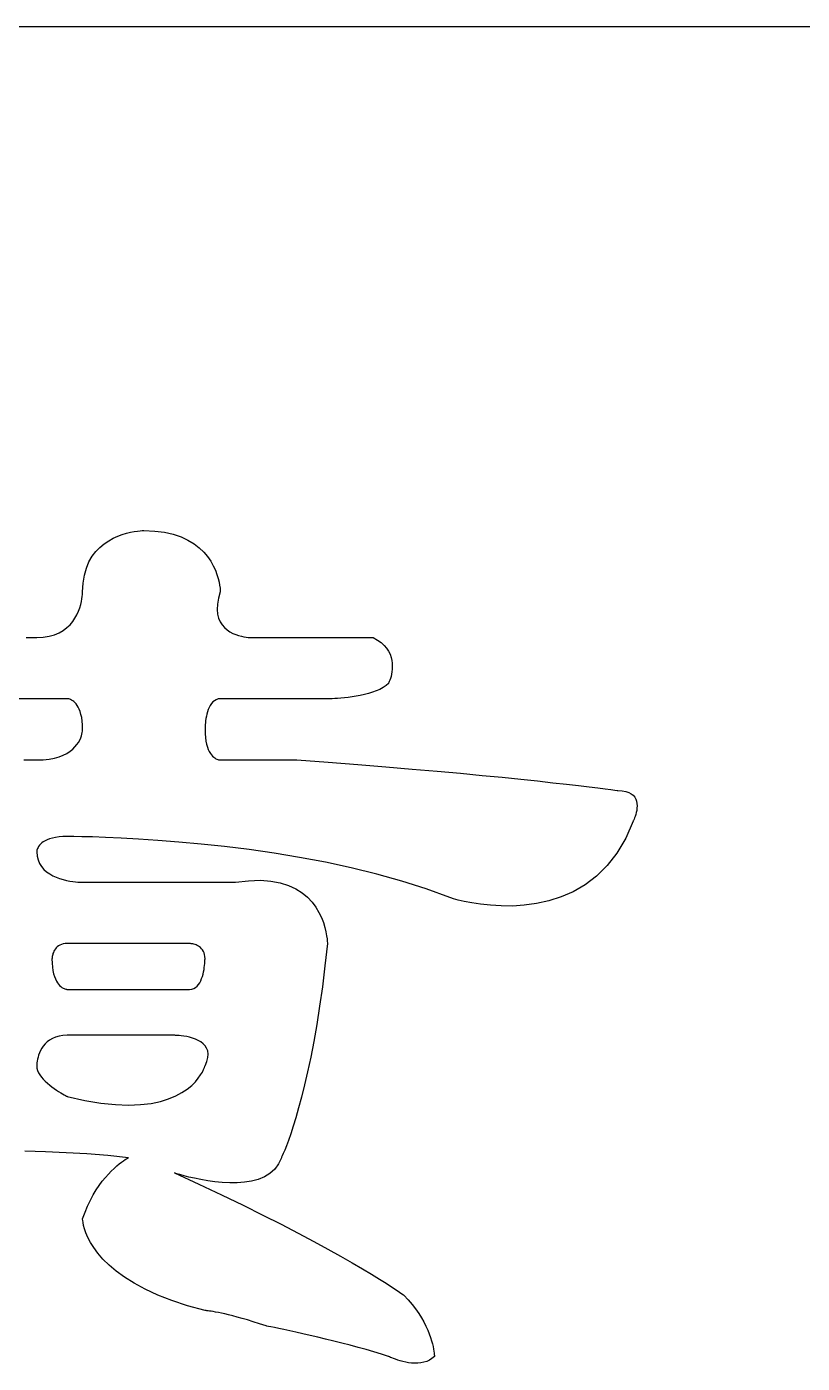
# Model space of a CAD drawing. Extents: x 8 to 213, y -217 to -66.
# Drawn here: x 34.38 to 42.17, y -79.54 to -66.13 of the extents above; entities that cross this region are included whole.
import ezdxf

# ---------------------------------------------------------------- set-up
doc = ezdxf.new("R2010")
doc.units = 0
doc.header["$MEASUREMENT"] = 0

msp = doc.modelspace()

# ---------------------------------------------------------------- linework, layer by layer
for p, q in [((35.295, -71.241, -80.276), (35.34, -71.224, -80.276)), ((35.34, -71.224, -80.276), (35.383, -71.211, -80.276)), ((35.383, -71.211, -80.276), (35.424, -71.202, -80.276)), ((35.424, -71.202, -80.276), (35.461, -71.195, -80.276)), ((35.461, -71.195, -80.276), (35.493, -71.19, -80.276)), ((35.493, -71.19, -80.276), (35.519, -71.187, -80.276)), ((35.519, -71.187, -80.276), (35.539, -71.186, -80.276)), ((35.539, -71.186, -80.276), (35.552, -71.185, -80.276)), ((35.552, -71.185, -80.276), (35.557, -71.185, -80.276)), ((35.557, -71.185, -80.276), (35.666, -71.19, -80.276)), ((35.666, -71.19, -80.276), (35.765, -71.202, -80.276)), ((35.765, -71.202, -80.276), (35.853, -71.222, -80.276)), ((35.853, -71.222, -80.276), (35.931, -71.249, -80.276)), ((35.075, -71.396, -80.276), (35.115, -71.354, -80.276)), ((35.115, -71.354, -80.276), (35.159, -71.318, -80.276)), ((35.159, -71.318, -80.276), (35.204, -71.287, -80.276)), ((35.204, -71.287, -80.276), (35.249, -71.262, -80.276)), ((35.249, -71.262, -80.276), (35.295, -71.241, -80.276)), ((35.931, -71.249, -80.276), (36, -71.281, -80.276)), ((36, -71.281, -80.276), (36.061, -71.318, -80.276)), ((36.061, -71.318, -80.276), (36.113, -71.358, -80.276)), ((36.113, -71.358, -80.276), (36.158, -71.401, -80.276)), ((34.98, -71.562, -80.276), (35.006, -71.5, -80.276)), ((35.006, -71.5, -80.276), (35.038, -71.444, -80.276)), ((35.038, -71.444, -80.276), (35.075, -71.396, -80.276)), ((36.158, -71.401, -80.276), (36.196, -71.446, -80.276)), ((36.196, -71.446, -80.276), (36.228, -71.492, -80.276)), ((36.228, -71.492, -80.276), (36.254, -71.538, -80.276)), ((34.947, -71.712, -80.276), (34.96, -71.633, -80.276)), ((34.96, -71.633, -80.276), (34.98, -71.562, -80.276)), ((36.254, -71.538, -80.276), (36.275, -71.583, -80.276)), ((36.275, -71.583, -80.276), (36.291, -71.626, -80.276)), ((36.291, -71.626, -80.276), (36.303, -71.667, -80.276)), ((34.942, -71.799, -80.276), (34.947, -71.712, -80.276)), ((36.303, -71.667, -80.276), (36.312, -71.703, -80.276)), ((36.312, -71.703, -80.276), (36.318, -71.735, -80.276)), ((36.318, -71.735, -80.276), (36.322, -71.762, -80.276)), ((36.322, -71.762, -80.276), (36.323, -71.782, -80.276)), ((34.923, -71.929, -80.276), (34.93, -71.899, -80.276)), ((34.93, -71.899, -80.276), (34.935, -71.871, -80.276)), ((34.935, -71.871, -80.276), (34.939, -71.847, -80.276)), ((34.939, -71.847, -80.276), (34.941, -71.827, -80.276)), ((34.941, -71.827, -80.276), (34.942, -71.812, -80.276)), ((34.942, -71.803, -80.276), (34.942, -71.799, -80.276)), ((34.942, -71.812, -80.276), (34.942, -71.803, -80.276)), ((36.306, -71.865, -80.276), (36.295, -71.924, -80.276)), ((36.324, -71.799, -80.276), (36.306, -71.865, -80.276)), ((36.323, -71.782, -80.276), (36.324, -71.795, -80.276)), ((36.324, -71.795, -80.276), (36.324, -71.799, -80.276)), ((34.866, -72.064, -80.276), (34.885, -72.03, -80.276)), ((34.885, -72.03, -80.276), (34.9, -71.995, -80.276)), ((34.9, -71.995, -80.276), (34.913, -71.961, -80.276)), ((34.913, -71.961, -80.276), (34.923, -71.929, -80.276)), ((36.295, -71.924, -80.276), (36.293, -71.977, -80.276)), ((36.293, -71.977, -80.276), (36.297, -72.024, -80.276)), ((36.297, -72.024, -80.276), (36.307, -72.066, -80.276)), ((34.748, -72.188, -80.276), (34.784, -72.16, -80.276)), ((34.784, -72.16, -80.276), (34.816, -72.13, -80.276)), ((34.816, -72.13, -80.276), (34.843, -72.098, -80.276)), ((34.843, -72.098, -80.276), (34.866, -72.064, -80.276)), ((36.307, -72.066, -80.276), (36.323, -72.102, -80.276)), ((36.323, -72.102, -80.276), (36.343, -72.133, -80.276)), ((36.343, -72.133, -80.276), (36.366, -72.16, -80.276)), ((36.366, -72.16, -80.276), (36.392, -72.183, -80.276)), ((34.376, -72.26, -80.276), (34.413, -72.26, -80.276)), ((34.413, -72.26, -80.276), (34.442, -72.26, -80.276)), ((34.442, -72.26, -80.276), (34.464, -72.26, -80.276)), ((34.464, -72.26, -80.276), (34.477, -72.26, -80.276)), ((34.477, -72.26, -80.276), (34.482, -72.26, -80.276)), ((34.482, -72.26, -80.276), (34.548, -72.256, -80.276)), ((34.548, -72.256, -80.276), (34.607, -72.247, -80.276)), ((34.607, -72.247, -80.276), (34.66, -72.232, -80.276)), ((34.66, -72.232, -80.276), (34.707, -72.212, -80.276)), ((34.707, -72.212, -80.276), (34.748, -72.188, -80.276)), ((36.392, -72.183, -80.276), (36.42, -72.202, -80.276)), ((36.42, -72.202, -80.276), (36.449, -72.218, -80.276)), ((36.449, -72.218, -80.276), (36.479, -72.23, -80.276)), ((36.479, -72.23, -80.276), (36.508, -72.24, -80.276)), ((36.508, -72.24, -80.276), (36.536, -72.247, -80.276)), ((36.536, -72.247, -80.276), (36.562, -72.253, -80.276)), ((36.562, -72.253, -80.276), (36.584, -72.256, -80.276)), ((36.584, -72.256, -80.276), (36.604, -72.258, -80.276)), ((36.604, -72.258, -80.276), (36.618, -72.259, -80.276)), ((36.618, -72.259, -80.276), (36.628, -72.26, -80.276)), ((36.628, -72.26, -80.276), (36.631, -72.26, -80.276)), ((36.631, -72.26, -80.276), (36.744, -72.26, -80.276)), ((36.744, -72.26, -80.276), (36.852, -72.26, -80.276)), ((36.852, -72.26, -80.276), (36.955, -72.26, -80.276)), ((36.955, -72.26, -80.276), (37.054, -72.26, -80.276)), ((37.054, -72.26, -80.276), (37.147, -72.26, -80.276)), ((37.147, -72.26, -80.276), (37.235, -72.26, -80.276)), ((37.235, -72.26, -80.276), (37.318, -72.26, -80.276)), ((37.318, -72.26, -80.276), (37.395, -72.26, -80.276)), ((37.395, -72.26, -80.276), (37.467, -72.26, -80.276)), ((37.467, -72.26, -80.276), (37.533, -72.26, -80.276)), ((37.533, -72.26, -80.276), (37.594, -72.26, -80.276)), ((37.594, -72.26, -80.276), (37.648, -72.26, -80.276)), ((37.648, -72.26, -80.276), (37.697, -72.26, -80.276)), ((37.697, -72.26, -80.276), (37.739, -72.26, -80.276)), ((37.739, -72.26, -80.276), (37.775, -72.26, -80.276)), ((37.775, -72.26, -80.276), (37.805, -72.26, -80.276)), ((37.805, -72.26, -80.276), (37.829, -72.26, -80.276)), ((37.829, -72.26, -80.276), (37.846, -72.26, -80.276)), ((37.846, -72.26, -80.276), (37.856, -72.26, -80.276)), ((37.856, -72.26, -80.276), (37.859, -72.26, -80.276)), ((37.859, -72.26, -80.276), (37.902, -72.284, -80.276)), ((37.902, -72.284, -80.276), (37.938, -72.31, -80.276)), ((37.938, -72.31, -80.276), (37.969, -72.338, -80.276)), ((37.969, -72.338, -80.276), (37.993, -72.367, -80.276)), ((37.993, -72.367, -80.276), (38.013, -72.397, -80.276)), ((38.013, -72.397, -80.276), (38.028, -72.427, -80.276)), ((38.028, -72.427, -80.276), (38.039, -72.458, -80.276)), ((38.039, -72.458, -80.276), (38.046, -72.488, -80.276)), ((38.046, -72.488, -80.276), (38.05, -72.518, -80.276)), ((38.05, -72.576, -80.276), (38.047, -72.602, -80.276)), ((38.05, -72.518, -80.276), (38.051, -72.548, -80.276)), ((38.051, -72.548, -80.276), (38.05, -72.576, -80.276)), ((38.021, -72.701, -80.276), (38.017, -72.712, -80.276)), ((38.026, -72.687, -80.276), (38.021, -72.701, -80.276)), ((38.032, -72.67, -80.276), (38.026, -72.687, -80.276)), ((38.038, -72.65, -80.276), (38.032, -72.67, -80.276)), ((38.043, -72.627, -80.276), (38.038, -72.65, -80.276)), ((38.047, -72.602, -80.276), (38.043, -72.627, -80.276)), ((37.73, -72.841, -80.276), (37.689, -72.848, -80.276)), ((37.772, -72.832, -80.276), (37.73, -72.841, -80.276)), ((37.813, -72.821, -80.276), (37.772, -72.832, -80.276)), ((37.852, -72.809, -80.276), (37.813, -72.821, -80.276)), ((37.89, -72.795, -80.276), (37.852, -72.809, -80.276)), ((37.926, -72.78, -80.276), (37.89, -72.795, -80.276)), ((37.958, -72.762, -80.276), (37.926, -72.78, -80.276)), ((37.988, -72.742, -80.276), (37.958, -72.762, -80.276)), ((38.013, -72.72, -80.276), (37.988, -72.742, -80.276)), ((38.014, -72.718, -80.276), (38.013, -72.72, -80.276)), ((38.017, -72.712, -80.276), (38.014, -72.718, -80.276)), ((34.387, -72.874, -80.276), (34.26, -72.874, -80.276)), ((34.518, -72.874, -80.276), (34.387, -72.874, -80.276)), ((34.652, -72.874, -80.276), (34.518, -72.874, -80.276)), ((34.789, -72.874, -80.276), (34.652, -72.874, -80.276)), ((34.79, -72.874, -80.276), (34.789, -72.874, -80.276)), ((34.793, -72.874, -80.276), (34.79, -72.874, -80.276)), ((34.798, -72.875, -80.276), (34.793, -72.874, -80.276)), ((34.805, -72.876, -80.276), (34.798, -72.875, -80.276)), ((34.813, -72.879, -80.276), (34.805, -72.876, -80.276)), ((34.822, -72.882, -80.276), (34.813, -72.879, -80.276)), ((34.832, -72.887, -80.276), (34.822, -72.882, -80.276)), ((34.843, -72.894, -80.276), (34.832, -72.887, -80.276)), ((34.854, -72.902, -80.276), (34.843, -72.894, -80.276)), ((34.866, -72.912, -80.276), (34.854, -72.902, -80.276)), ((34.877, -72.925, -80.276), (34.866, -72.912, -80.276)), ((34.888, -72.94, -80.276), (34.877, -72.925, -80.276)), ((34.899, -72.958, -80.276), (34.888, -72.94, -80.276)), ((34.909, -72.979, -80.276), (34.899, -72.958, -80.276)), ((36.213, -72.96, -80.276), (36.204, -72.982, -80.276)), ((36.223, -72.94, -80.276), (36.213, -72.96, -80.276)), ((36.235, -72.922, -80.276), (36.223, -72.94, -80.276)), ((36.249, -72.906, -80.276), (36.235, -72.922, -80.276)), ((36.265, -72.893, -80.276), (36.249, -72.906, -80.276)), ((36.283, -72.883, -80.276), (36.265, -72.893, -80.276)), ((36.302, -72.876, -80.276), (36.283, -72.883, -80.276)), ((36.324, -72.874, -80.276), (36.302, -72.876, -80.276)), ((36.329, -72.874, -80.276), (36.324, -72.874, -80.276)), ((36.342, -72.874, -80.276), (36.329, -72.874, -80.276)), ((36.363, -72.874, -80.276), (36.342, -72.874, -80.276)), ((36.392, -72.874, -80.276), (36.363, -72.874, -80.276)), ((36.427, -72.874, -80.276), (36.392, -72.874, -80.276)), ((36.469, -72.874, -80.276), (36.427, -72.874, -80.276)), ((36.517, -72.874, -80.276), (36.469, -72.874, -80.276)), ((36.57, -72.874, -80.276), (36.517, -72.874, -80.276)), ((36.627, -72.874, -80.276), (36.57, -72.874, -80.276)), ((36.689, -72.874, -80.276), (36.627, -72.874, -80.276)), ((36.754, -72.874, -80.276), (36.689, -72.874, -80.276)), ((36.822, -72.874, -80.276), (36.754, -72.874, -80.276)), ((36.892, -72.874, -80.276), (36.822, -72.874, -80.276)), ((36.964, -72.874, -80.276), (36.892, -72.874, -80.276)), ((37.037, -72.874, -80.276), (36.964, -72.874, -80.276)), ((37.11, -72.874, -80.276), (37.037, -72.874, -80.276)), ((37.184, -72.874, -80.276), (37.11, -72.874, -80.276)), ((37.257, -72.874, -80.276), (37.184, -72.874, -80.276)), ((37.329, -72.874, -80.276), (37.257, -72.874, -80.276)), ((37.399, -72.874, -80.276), (37.329, -72.874, -80.276)), ((37.402, -72.874, -80.276), (37.399, -72.874, -80.276)), ((37.412, -72.874, -80.276), (37.402, -72.874, -80.276)), ((37.427, -72.873, -80.276), (37.412, -72.874, -80.276)), ((37.448, -72.873, -80.276), (37.427, -72.873, -80.276)), ((37.473, -72.872, -80.276), (37.448, -72.873, -80.276)), ((37.502, -72.87, -80.276), (37.473, -72.872, -80.276)), ((37.535, -72.867, -80.276), (37.502, -72.87, -80.276)), ((37.571, -72.864, -80.276), (37.535, -72.867, -80.276)), ((37.609, -72.86, -80.276), (37.571, -72.864, -80.276)), ((37.648, -72.855, -80.276), (37.609, -72.86, -80.276)), ((37.689, -72.848, -80.276), (37.648, -72.855, -80.276)), ((34.918, -73.003, -80.276), (34.909, -72.979, -80.276)), ((34.926, -73.031, -80.276), (34.918, -73.003, -80.276)), ((34.933, -73.062, -80.276), (34.926, -73.031, -80.276)), ((34.938, -73.098, -80.276), (34.933, -73.062, -80.276)), ((34.941, -73.137, -80.276), (34.938, -73.098, -80.276)), ((36.177, -73.094, -80.276), (36.175, -73.115, -80.276)), ((36.18, -73.073, -80.276), (36.177, -73.094, -80.276)), ((36.185, -73.05, -80.276), (36.18, -73.073, -80.276)), ((36.19, -73.027, -80.276), (36.185, -73.05, -80.276)), ((36.196, -73.004, -80.276), (36.19, -73.027, -80.276)), ((36.204, -72.982, -80.276), (36.196, -73.004, -80.276)), ((34.93, -73.247, -80.276), (34.935, -73.229, -80.276)), ((34.935, -73.229, -80.276), (34.939, -73.213, -80.276)), ((34.939, -73.213, -80.276), (34.941, -73.2, -80.276)), ((34.942, -73.181, -80.276), (34.941, -73.137, -80.276)), ((34.941, -73.2, -80.276), (34.942, -73.19, -80.276)), ((34.942, -73.183, -80.276), (34.942, -73.181, -80.276)), ((34.942, -73.19, -80.276), (34.942, -73.183, -80.276)), ((36.172, -73.149, -80.276), (36.171, -73.162, -80.276)), ((36.171, -73.162, -80.276), (36.171, -73.172, -80.276)), ((36.171, -73.172, -80.276), (36.171, -73.179, -80.276)), ((36.171, -73.179, -80.276), (36.171, -73.181, -80.276)), ((36.171, -73.181, -80.276), (36.172, -73.225, -80.276)), ((36.173, -73.133, -80.276), (36.172, -73.149, -80.276)), ((36.172, -73.225, -80.276), (36.175, -73.264, -80.276)), ((36.175, -73.115, -80.276), (36.173, -73.133, -80.276)), ((34.816, -73.401, -80.276), (34.843, -73.38, -80.276)), ((34.843, -73.38, -80.276), (34.866, -73.357, -80.276)), ((34.866, -73.357, -80.276), (34.885, -73.334, -80.276)), ((34.885, -73.334, -80.276), (34.9, -73.312, -80.276)), ((34.9, -73.312, -80.276), (34.913, -73.289, -80.276)), ((34.913, -73.289, -80.276), (34.923, -73.267, -80.276)), ((34.923, -73.267, -80.276), (34.93, -73.247, -80.276)), ((36.175, -73.264, -80.276), (36.18, -73.299, -80.276)), ((36.18, -73.299, -80.276), (36.187, -73.331, -80.276)), ((36.187, -73.331, -80.276), (36.195, -73.358, -80.276)), ((36.195, -73.358, -80.276), (36.204, -73.383, -80.276)), ((34.353, -73.488, -80.276), (34.393, -73.488, -80.276)), ((34.393, -73.488, -80.276), (34.425, -73.488, -80.276)), ((34.425, -73.488, -80.276), (34.45, -73.488, -80.276)), ((34.45, -73.488, -80.276), (34.468, -73.488, -80.276)), ((34.468, -73.488, -80.276), (34.478, -73.488, -80.276)), ((34.478, -73.488, -80.276), (34.482, -73.488, -80.276)), ((34.482, -73.488, -80.276), (34.548, -73.486, -80.276)), ((34.482, -73.488, -80.276), (34.482, -73.488, -80.276)), ((34.548, -73.486, -80.276), (34.607, -73.479, -80.276)), ((34.607, -73.479, -80.276), (34.66, -73.469, -80.276)), ((34.66, -73.469, -80.276), (34.707, -73.456, -80.276)), ((34.707, -73.456, -80.276), (34.748, -73.44, -80.276)), ((34.748, -73.44, -80.276), (34.784, -73.422, -80.276)), ((34.784, -73.422, -80.276), (34.816, -73.401, -80.276)), ((36.204, -73.383, -80.276), (36.214, -73.404, -80.276)), ((36.214, -73.404, -80.276), (36.225, -73.422, -80.276)), ((36.225, -73.422, -80.276), (36.236, -73.437, -80.276)), ((36.236, -73.437, -80.276), (36.247, -73.45, -80.276)), ((36.247, -73.45, -80.276), (36.259, -73.46, -80.276)), ((36.259, -73.46, -80.276), (36.27, -73.468, -80.276)), ((36.27, -73.468, -80.276), (36.281, -73.475, -80.276)), ((36.281, -73.475, -80.276), (36.291, -73.48, -80.276)), ((36.291, -73.48, -80.276), (36.3, -73.483, -80.276)), ((36.3, -73.483, -80.276), (36.308, -73.486, -80.276)), ((36.308, -73.486, -80.276), (36.315, -73.487, -80.276)), ((36.315, -73.487, -80.276), (36.32, -73.488, -80.276)), ((36.32, -73.488, -80.276), (36.323, -73.488, -80.276)), ((36.323, -73.488, -80.276), (36.324, -73.488, -80.276)), ((36.324, -73.488, -80.276), (36.371, -73.488, -80.276)), ((36.371, -73.488, -80.276), (36.42, -73.488, -80.276)), ((36.42, -73.488, -80.276), (36.471, -73.488, -80.276)), ((36.471, -73.488, -80.276), (36.522, -73.488, -80.276)), ((36.522, -73.488, -80.276), (36.574, -73.488, -80.276)), ((36.574, -73.488, -80.276), (36.625, -73.488, -80.276)), ((36.625, -73.488, -80.276), (36.677, -73.488, -80.276)), ((36.677, -73.488, -80.276), (36.727, -73.488, -80.276)), ((36.727, -73.488, -80.276), (36.776, -73.488, -80.276)), ((36.776, -73.488, -80.276), (36.823, -73.488, -80.276)), ((36.823, -73.488, -80.276), (36.868, -73.488, -80.276)), ((36.868, -73.488, -80.276), (36.91, -73.488, -80.276)), ((36.91, -73.488, -80.276), (36.949, -73.488, -80.276)), ((36.949, -73.488, -80.276), (36.984, -73.488, -80.276)), ((36.984, -73.488, -80.276), (37.015, -73.488, -80.276)), ((37.015, -73.488, -80.276), (37.041, -73.488, -80.276)), ((37.041, -73.488, -80.276), (37.063, -73.488, -80.276)), ((37.063, -73.488, -80.276), (37.079, -73.488, -80.276)), ((37.079, -73.488, -80.276), (37.088, -73.488, -80.276)), ((37.088, -73.488, -80.276), (37.092, -73.488, -80.276)), ((37.092, -73.488, -80.276), (37.406, -73.511, -80.276)), ((37.406, -73.511, -80.276), (37.704, -73.534, -80.276)), ((37.704, -73.534, -80.276), (37.986, -73.557, -80.276)), ((37.986, -73.557, -80.276), (38.252, -73.579, -80.276)), ((38.252, -73.579, -80.276), (38.502, -73.601, -80.276)), ((38.502, -73.601, -80.276), (38.736, -73.622, -80.276)), ((38.736, -73.622, -80.276), (38.954, -73.643, -80.276)), ((38.954, -73.643, -80.276), (39.155, -73.662, -80.276)), ((39.155, -73.662, -80.276), (39.34, -73.681, -80.276)), ((39.34, -73.681, -80.276), (39.51, -73.699, -80.276)), ((39.51, -73.699, -80.276), (39.663, -73.716, -80.276)), ((39.663, -73.716, -80.276), (39.8, -73.731, -80.276)), ((39.8, -73.731, -80.276), (39.921, -73.745, -80.276)), ((39.921, -73.745, -80.276), (40.026, -73.758, -80.276)), ((40.026, -73.758, -80.276), (40.114, -73.769, -80.276)), ((40.114, -73.769, -80.276), (40.187, -73.778, -80.276)), ((40.187, -73.778, -80.276), (40.243, -73.785, -80.276)), ((40.243, -73.785, -80.276), (40.284, -73.791, -80.276)), ((40.284, -73.791, -80.276), (40.308, -73.794, -80.276)), ((40.308, -73.794, -80.276), (40.316, -73.795, -80.276)), ((40.316, -73.795, -80.276), (40.358, -73.797, -80.276)), ((40.358, -73.797, -80.276), (40.395, -73.804, -80.276)), ((40.395, -73.804, -80.276), (40.425, -73.814, -80.276)), ((40.425, -73.814, -80.276), (40.45, -73.827, -80.276)), ((40.45, -73.827, -80.276), (40.469, -73.843, -80.276)), ((40.469, -73.843, -80.276), (40.484, -73.861, -80.276)), ((40.484, -73.861, -80.276), (40.495, -73.882, -80.276)), ((40.495, -73.882, -80.276), (40.502, -73.903, -80.276)), ((40.502, -73.903, -80.276), (40.506, -73.926, -80.276)), ((40.494, -74.036, -80.276), (40.488, -74.054, -80.276)), ((40.499, -74.016, -80.276), (40.494, -74.036, -80.276)), ((40.504, -73.994, -80.276), (40.499, -74.016, -80.276)), ((40.507, -73.972, -80.276), (40.504, -73.994, -80.276)), ((40.506, -73.926, -80.276), (40.508, -73.949, -80.276)), ((40.508, -73.949, -80.276), (40.507, -73.972, -80.276)), ((40.469, -74.102, -80.276), (40.394, -74.274, -80.276)), ((40.47, -74.1, -80.276), (40.469, -74.102, -80.276)), ((40.473, -74.094, -80.276), (40.47, -74.1, -80.276)), ((40.478, -74.083, -80.276), (40.473, -74.094, -80.276)), ((40.483, -74.07, -80.276), (40.478, -74.083, -80.276)), ((40.488, -74.054, -80.276), (40.483, -74.07, -80.276)), ((34.548, -74.31, -80.276), (34.533, -74.321, -80.276)), ((34.566, -74.299, -80.276), (34.548, -74.31, -80.276)), ((34.587, -74.289, -80.276), (34.566, -74.299, -80.276)), ((34.611, -74.28, -80.276), (34.587, -74.289, -80.276)), ((34.639, -74.272, -80.276), (34.611, -74.28, -80.276)), ((34.67, -74.265, -80.276), (34.639, -74.272, -80.276)), ((34.706, -74.26, -80.276), (34.67, -74.265, -80.276)), ((34.745, -74.257, -80.276), (34.706, -74.26, -80.276)), ((34.789, -74.256, -80.276), (34.745, -74.257, -80.276)), ((34.806, -74.256, -80.276), (34.789, -74.256, -80.276)), ((34.855, -74.256, -80.276), (34.806, -74.256, -80.276)), ((34.934, -74.258, -80.276), (34.855, -74.256, -80.276)), ((35.041, -74.261, -80.276), (34.934, -74.258, -80.276)), ((35.173, -74.265, -80.276), (35.041, -74.261, -80.276)), ((35.328, -74.272, -80.276), (35.173, -74.265, -80.276)), ((35.504, -74.282, -80.276), (35.328, -74.272, -80.276)), ((35.698, -74.295, -80.276), (35.504, -74.282, -80.276)), ((35.908, -74.312, -80.276), (35.698, -74.295, -80.276)), ((36.132, -74.332, -80.276), (35.908, -74.312, -80.276)), ((40.394, -74.274, -80.276), (40.306, -74.422, -80.276)), ((34.483, -74.4, -80.276), (34.482, -74.405, -80.276)), ((34.482, -74.405, -80.276), (34.482, -74.408, -80.276)), ((34.482, -74.408, -80.276), (34.482, -74.409, -80.276)), ((34.482, -74.409, -80.276), (34.485, -74.453, -80.276)), ((34.484, -74.393, -80.276), (34.483, -74.4, -80.276)), ((34.487, -74.385, -80.276), (34.484, -74.393, -80.276)), ((34.485, -74.453, -80.276), (34.495, -74.492, -80.276)), ((34.49, -74.376, -80.276), (34.487, -74.385, -80.276)), ((34.495, -74.366, -80.276), (34.49, -74.376, -80.276)), ((34.501, -74.355, -80.276), (34.495, -74.366, -80.276)), ((34.51, -74.344, -80.276), (34.501, -74.355, -80.276)), ((34.52, -74.332, -80.276), (34.51, -74.344, -80.276)), ((34.533, -74.321, -80.276), (34.52, -74.332, -80.276)), ((36.368, -74.358, -80.276), (36.132, -74.332, -80.276)), ((36.613, -74.388, -80.276), (36.368, -74.358, -80.276)), ((36.865, -74.424, -80.276), (36.613, -74.388, -80.276)), ((37.121, -74.466, -80.276), (36.865, -74.424, -80.276)), ((40.306, -74.422, -80.276), (40.208, -74.548, -80.276)), ((34.495, -74.492, -80.276), (34.51, -74.528, -80.276)), ((34.51, -74.528, -80.276), (34.53, -74.559, -80.276)), ((34.53, -74.559, -80.276), (34.554, -74.587, -80.276)), ((34.554, -74.587, -80.276), (34.581, -74.611, -80.276)), ((37.38, -74.515, -80.276), (37.121, -74.466, -80.276)), ((37.638, -74.57, -80.276), (37.38, -74.515, -80.276)), ((37.895, -74.633, -80.276), (37.638, -74.57, -80.276)), ((40.208, -74.548, -80.276), (40.101, -74.654, -80.276)), ((34.581, -74.611, -80.276), (34.612, -74.632, -80.276)), ((34.612, -74.632, -80.276), (34.644, -74.65, -80.276)), ((34.644, -74.65, -80.276), (34.678, -74.665, -80.276)), ((34.678, -74.665, -80.276), (34.712, -74.678, -80.276)), ((34.712, -74.678, -80.276), (34.747, -74.688, -80.276)), ((34.747, -74.688, -80.276), (34.78, -74.697, -80.276)), ((34.78, -74.697, -80.276), (34.813, -74.703, -80.276)), ((34.813, -74.703, -80.276), (34.843, -74.708, -80.276)), ((34.843, -74.708, -80.276), (34.87, -74.711, -80.276)), ((34.87, -74.711, -80.276), (34.895, -74.714, -80.276)), ((34.895, -74.714, -80.276), (34.914, -74.715, -80.276)), ((34.914, -74.715, -80.276), (34.93, -74.716, -80.276)), ((34.93, -74.716, -80.276), (34.939, -74.716, -80.276)), ((34.939, -74.716, -80.276), (34.942, -74.716, -80.276)), ((34.942, -74.716, -80.276), (35.12, -74.716, -80.276)), ((35.12, -74.716, -80.276), (35.284, -74.716, -80.276)), ((35.284, -74.716, -80.276), (35.435, -74.716, -80.276)), ((35.435, -74.716, -80.276), (35.574, -74.716, -80.276)), ((35.574, -74.716, -80.276), (35.7, -74.716, -80.276)), ((35.7, -74.716, -80.276), (35.816, -74.716, -80.276)), ((35.816, -74.716, -80.276), (35.92, -74.716, -80.276)), ((35.92, -74.716, -80.276), (36.013, -74.716, -80.276)), ((36.013, -74.716, -80.276), (36.097, -74.716, -80.276)), ((36.097, -74.716, -80.276), (36.171, -74.716, -80.276)), ((36.171, -74.716, -80.276), (36.235, -74.716, -80.276)), ((36.235, -74.716, -80.276), (36.291, -74.716, -80.276)), ((36.291, -74.716, -80.276), (36.338, -74.716, -80.276)), ((36.338, -74.716, -80.276), (36.378, -74.716, -80.276)), ((36.378, -74.716, -80.276), (36.41, -74.716, -80.276)), ((36.41, -74.716, -80.276), (36.436, -74.716, -80.276)), ((36.436, -74.716, -80.276), (36.455, -74.716, -80.276)), ((36.455, -74.716, -80.276), (36.468, -74.716, -80.276)), ((36.468, -74.716, -80.276), (36.475, -74.716, -80.276)), ((36.475, -74.716, -80.276), (36.478, -74.716, -80.276)), ((36.478, -74.716, -80.276), (36.609, -74.7, -80.276)), ((36.609, -74.7, -80.276), (36.727, -74.696, -80.276)), ((36.727, -74.696, -80.276), (36.833, -74.704, -80.276)), ((36.833, -74.704, -80.276), (36.927, -74.721, -80.276)), ((36.927, -74.721, -80.276), (37.01, -74.747, -80.276)), ((38.146, -74.703, -80.276), (37.895, -74.633, -80.276)), ((38.391, -74.782, -80.276), (38.146, -74.703, -80.276)), ((40.101, -74.654, -80.276), (39.987, -74.74, -80.276)), ((37.01, -74.747, -80.276), (37.083, -74.781, -80.276)), ((37.083, -74.781, -80.276), (37.146, -74.821, -80.276)), ((37.146, -74.821, -80.276), (37.2, -74.866, -80.276)), ((38.627, -74.87, -80.276), (38.391, -74.782, -80.276)), ((39.868, -74.81, -80.276), (39.746, -74.863, -80.276)), ((39.987, -74.74, -80.276), (39.868, -74.81, -80.276)), ((37.2, -74.866, -80.276), (37.246, -74.915, -80.276)), ((37.246, -74.915, -80.276), (37.284, -74.966, -80.276)), ((37.284, -74.966, -80.276), (37.315, -75.018, -80.276)), ((38.637, -74.873, -80.276), (38.627, -74.87, -80.276)), ((38.666, -74.881, -80.276), (38.637, -74.873, -80.276)), ((38.712, -74.894, -80.276), (38.666, -74.881, -80.276)), ((38.774, -74.908, -80.276), (38.712, -74.894, -80.276)), ((38.85, -74.922, -80.276), (38.774, -74.908, -80.276)), ((38.938, -74.936, -80.276), (38.85, -74.922, -80.276)), ((39.036, -74.947, -80.276), (38.938, -74.936, -80.276)), ((39.143, -74.953, -80.276), (39.036, -74.947, -80.276)), ((39.257, -74.954, -80.276), (39.143, -74.953, -80.276)), ((39.375, -74.946, -80.276), (39.257, -74.954, -80.276)), ((39.498, -74.93, -80.276), (39.375, -74.946, -80.276)), ((39.622, -74.903, -80.276), (39.498, -74.93, -80.276)), ((39.746, -74.863, -80.276), (39.622, -74.903, -80.276)), ((37.315, -75.018, -80.276), (37.34, -75.07, -80.276)), ((37.34, -75.07, -80.276), (37.359, -75.121, -80.276)), ((37.359, -75.121, -80.276), (37.374, -75.169, -80.276)), ((37.374, -75.169, -80.276), (37.384, -75.213, -80.276)), ((37.384, -75.213, -80.276), (37.391, -75.252, -80.276)), ((37.391, -75.252, -80.276), (37.396, -75.284, -80.276)), ((34.669, -75.384, -80.276), (34.661, -75.396, -80.276)), ((34.678, -75.374, -80.276), (34.669, -75.384, -80.276)), ((34.688, -75.363, -80.276), (34.678, -75.374, -80.276)), ((34.7, -75.354, -80.276), (34.688, -75.363, -80.276)), ((34.714, -75.346, -80.276), (34.7, -75.354, -80.276)), ((34.73, -75.34, -80.276), (34.714, -75.346, -80.276)), ((34.747, -75.335, -80.276), (34.73, -75.34, -80.276)), ((34.767, -75.331, -80.276), (34.747, -75.335, -80.276)), ((34.789, -75.33, -80.276), (34.767, -75.331, -80.276)), ((34.795, -75.33, -80.276), (34.789, -75.33, -80.276)), ((34.811, -75.33, -80.276), (34.795, -75.33, -80.276)), ((34.837, -75.33, -80.276), (34.811, -75.33, -80.276)), ((34.872, -75.33, -80.276), (34.837, -75.33, -80.276)), ((34.916, -75.33, -80.276), (34.872, -75.33, -80.276)), ((34.967, -75.33, -80.276), (34.916, -75.33, -80.276)), ((35.025, -75.33, -80.276), (34.967, -75.33, -80.276)), ((35.089, -75.33, -80.276), (35.025, -75.33, -80.276)), ((35.157, -75.33, -80.276), (35.089, -75.33, -80.276)), ((35.23, -75.33, -80.276), (35.157, -75.33, -80.276)), ((35.307, -75.33, -80.276), (35.23, -75.33, -80.276)), ((35.386, -75.33, -80.276), (35.307, -75.33, -80.276)), ((35.467, -75.33, -80.276), (35.386, -75.33, -80.276)), ((35.549, -75.33, -80.276), (35.467, -75.33, -80.276)), ((35.631, -75.33, -80.276), (35.549, -75.33, -80.276)), ((35.712, -75.33, -80.276), (35.631, -75.33, -80.276)), ((35.793, -75.33, -80.276), (35.712, -75.33, -80.276)), ((35.871, -75.33, -80.276), (35.793, -75.33, -80.276)), ((35.946, -75.33, -80.276), (35.871, -75.33, -80.276)), ((36.017, -75.33, -80.276), (35.946, -75.33, -80.276)), ((36.018, -75.33, -80.276), (36.017, -75.33, -80.276)), ((36.021, -75.33, -80.276), (36.018, -75.33, -80.276)), ((36.026, -75.331, -80.276), (36.021, -75.33, -80.276)), ((36.033, -75.332, -80.276), (36.026, -75.331, -80.276)), ((36.041, -75.333, -80.276), (36.033, -75.332, -80.276)), ((36.05, -75.334, -80.276), (36.041, -75.333, -80.276)), ((36.06, -75.337, -80.276), (36.05, -75.334, -80.276)), ((36.071, -75.34, -80.276), (36.06, -75.337, -80.276)), ((36.082, -75.344, -80.276), (36.071, -75.34, -80.276)), ((36.094, -75.349, -80.276), (36.082, -75.344, -80.276)), ((36.105, -75.356, -80.276), (36.094, -75.349, -80.276)), ((36.117, -75.363, -80.276), (36.105, -75.356, -80.276)), ((36.127, -75.372, -80.276), (36.117, -75.363, -80.276)), ((36.137, -75.383, -80.276), (36.127, -75.372, -80.276)), ((36.147, -75.395, -80.276), (36.137, -75.383, -80.276)), ((37.399, -75.33, -80.276), (37.375, -75.554, -80.276)), ((37.396, -75.284, -80.276), (37.398, -75.309, -80.276)), ((37.398, -75.309, -80.276), (37.399, -75.325, -80.276)), ((37.399, -75.325, -80.276), (37.399, -75.33, -80.276)), ((34.636, -75.48, -80.276), (34.635, -75.483, -80.276)), ((34.635, -75.483, -80.276), (34.635, -75.484, -80.276)), ((34.635, -75.484, -80.276), (34.636, -75.528, -80.276)), ((34.635, -75.484, -80.276), (34.635, -75.484, -80.276)), ((34.637, -75.468, -80.276), (34.636, -75.474, -80.276)), ((34.636, -75.474, -80.276), (34.636, -75.48, -80.276)), ((34.636, -75.528, -80.276), (34.64, -75.567, -80.276)), ((34.638, -75.46, -80.276), (34.637, -75.468, -80.276)), ((34.64, -75.451, -80.276), (34.638, -75.46, -80.276)), ((34.642, -75.441, -80.276), (34.64, -75.451, -80.276)), ((34.645, -75.43, -80.276), (34.642, -75.441, -80.276)), ((34.649, -75.419, -80.276), (34.645, -75.43, -80.276)), ((34.655, -75.407, -80.276), (34.649, -75.419, -80.276)), ((34.661, -75.396, -80.276), (34.655, -75.407, -80.276)), ((36.155, -75.409, -80.276), (36.147, -75.395, -80.276)), ((36.161, -75.425, -80.276), (36.155, -75.409, -80.276)), ((36.166, -75.442, -80.276), (36.161, -75.425, -80.276)), ((36.169, -75.462, -80.276), (36.166, -75.442, -80.276)), ((36.168, -75.532, -80.276), (36.169, -75.516, -80.276)), ((36.171, -75.484, -80.276), (36.169, -75.462, -80.276)), ((36.169, -75.516, -80.276), (36.17, -75.502, -80.276)), ((36.17, -75.492, -80.276), (36.171, -75.486, -80.276)), ((36.17, -75.502, -80.276), (36.17, -75.492, -80.276)), ((36.171, -75.486, -80.276), (36.171, -75.484, -80.276)), ((34.64, -75.567, -80.276), (34.645, -75.602, -80.276)), ((34.645, -75.602, -80.276), (34.651, -75.634, -80.276)), ((34.651, -75.634, -80.276), (34.659, -75.661, -80.276)), ((34.659, -75.661, -80.276), (34.669, -75.686, -80.276)), ((36.137, -75.683, -80.276), (36.145, -75.66, -80.276)), ((36.145, -75.66, -80.276), (36.151, -75.637, -80.276)), ((36.151, -75.637, -80.276), (36.157, -75.614, -80.276)), ((36.157, -75.614, -80.276), (36.161, -75.592, -80.276)), ((36.161, -75.592, -80.276), (36.164, -75.57, -80.276)), ((36.164, -75.57, -80.276), (36.166, -75.55, -80.276)), ((36.166, -75.55, -80.276), (36.168, -75.532, -80.276)), ((37.375, -75.554, -80.276), (37.349, -75.764, -80.276)), ((34.669, -75.686, -80.276), (34.679, -75.707, -80.276)), ((34.679, -75.707, -80.276), (34.689, -75.725, -80.276)), ((34.689, -75.725, -80.276), (34.701, -75.74, -80.276)), ((34.701, -75.74, -80.276), (34.712, -75.752, -80.276)), ((34.712, -75.752, -80.276), (34.724, -75.763, -80.276)), ((34.724, -75.763, -80.276), (34.735, -75.771, -80.276)), ((34.735, -75.771, -80.276), (34.746, -75.778, -80.276)), ((34.746, -75.778, -80.276), (34.756, -75.783, -80.276)), ((34.756, -75.783, -80.276), (34.765, -75.786, -80.276)), ((34.765, -75.786, -80.276), (34.773, -75.788, -80.276)), ((34.773, -75.788, -80.276), (34.78, -75.79, -80.276)), ((34.78, -75.79, -80.276), (34.785, -75.791, -80.276)), ((34.785, -75.791, -80.276), (34.788, -75.791, -80.276)), ((34.788, -75.791, -80.276), (34.789, -75.791, -80.276)), ((34.789, -75.791, -80.276), (34.881, -75.791, -80.276)), ((34.881, -75.791, -80.276), (34.972, -75.791, -80.276)), ((34.972, -75.791, -80.276), (35.063, -75.791, -80.276)), ((35.063, -75.791, -80.276), (35.152, -75.791, -80.276)), ((35.152, -75.791, -80.276), (35.24, -75.791, -80.276)), ((35.24, -75.791, -80.276), (35.325, -75.791, -80.276)), ((35.325, -75.791, -80.276), (35.407, -75.791, -80.276)), ((35.407, -75.791, -80.276), (35.486, -75.791, -80.276)), ((35.486, -75.791, -80.276), (35.562, -75.791, -80.276)), ((35.562, -75.791, -80.276), (35.633, -75.791, -80.276)), ((35.633, -75.791, -80.276), (35.7, -75.791, -80.276)), ((35.7, -75.791, -80.276), (35.762, -75.791, -80.276)), ((35.762, -75.791, -80.276), (35.818, -75.791, -80.276)), ((35.818, -75.791, -80.276), (35.868, -75.791, -80.276)), ((35.868, -75.791, -80.276), (35.912, -75.791, -80.276)), ((35.912, -75.791, -80.276), (35.948, -75.791, -80.276)), ((35.948, -75.791, -80.276), (35.978, -75.791, -80.276)), ((35.978, -75.791, -80.276), (35.999, -75.791, -80.276)), ((35.999, -75.791, -80.276), (36.013, -75.791, -80.276)), ((36.013, -75.791, -80.276), (36.017, -75.791, -80.276)), ((36.017, -75.791, -80.276), (36.039, -75.789, -80.276)), ((36.039, -75.789, -80.276), (36.059, -75.782, -80.276)), ((36.059, -75.782, -80.276), (36.076, -75.772, -80.276)), ((36.076, -75.772, -80.276), (36.092, -75.759, -80.276)), ((36.092, -75.759, -80.276), (36.106, -75.743, -80.276)), ((36.106, -75.743, -80.276), (36.118, -75.725, -80.276)), ((36.118, -75.725, -80.276), (36.128, -75.704, -80.276)), ((36.128, -75.704, -80.276), (36.137, -75.683, -80.276)), ((37.349, -75.764, -80.276), (37.321, -75.96, -80.276)), ((37.321, -75.96, -80.276), (37.292, -76.143, -80.276)), ((37.292, -76.143, -80.276), (37.262, -76.314, -80.276)), ((34.587, -76.318, -80.276), (34.566, -76.338, -80.276)), ((34.611, -76.299, -80.276), (34.587, -76.318, -80.276)), ((34.639, -76.283, -80.276), (34.611, -76.299, -80.276)), ((34.67, -76.27, -80.276), (34.639, -76.283, -80.276)), ((34.706, -76.26, -80.276), (34.67, -76.27, -80.276)), ((34.745, -76.254, -80.276), (34.706, -76.26, -80.276)), ((34.789, -76.251, -80.276), (34.745, -76.254, -80.276)), ((34.792, -76.251, -80.276), (34.789, -76.251, -80.276)), ((34.802, -76.251, -80.276), (34.792, -76.251, -80.276)), ((34.819, -76.251, -80.276), (34.802, -76.251, -80.276)), ((34.842, -76.251, -80.276), (34.819, -76.251, -80.276)), ((34.87, -76.251, -80.276), (34.842, -76.251, -80.276)), ((34.905, -76.251, -80.276), (34.87, -76.251, -80.276)), ((34.945, -76.251, -80.276), (34.905, -76.251, -80.276)), ((34.99, -76.251, -80.276), (34.945, -76.251, -80.276)), ((35.041, -76.251, -80.276), (34.99, -76.251, -80.276)), ((35.096, -76.251, -80.276), (35.041, -76.251, -80.276)), ((35.156, -76.251, -80.276), (35.096, -76.251, -80.276)), ((35.22, -76.251, -80.276), (35.156, -76.251, -80.276)), ((35.288, -76.251, -80.276), (35.22, -76.251, -80.276)), ((35.361, -76.251, -80.276), (35.288, -76.251, -80.276)), ((35.437, -76.251, -80.276), (35.361, -76.251, -80.276)), ((35.516, -76.251, -80.276), (35.437, -76.251, -80.276)), ((35.599, -76.251, -80.276), (35.516, -76.251, -80.276)), ((35.684, -76.251, -80.276), (35.599, -76.251, -80.276)), ((35.773, -76.251, -80.276), (35.684, -76.251, -80.276)), ((35.864, -76.251, -80.276), (35.773, -76.251, -80.276)), ((35.867, -76.251, -80.276), (35.864, -76.251, -80.276)), ((35.876, -76.252, -80.276), (35.867, -76.251, -80.276)), ((35.891, -76.252, -80.276), (35.876, -76.252, -80.276)), ((35.91, -76.254, -80.276), (35.891, -76.252, -80.276)), ((35.933, -76.256, -80.276), (35.91, -76.254, -80.276)), ((35.959, -76.26, -80.276), (35.933, -76.256, -80.276)), ((35.987, -76.265, -80.276), (35.959, -76.26, -80.276)), ((36.016, -76.271, -80.276), (35.987, -76.265, -80.276)), ((36.045, -76.279, -80.276), (36.016, -76.271, -80.276)), ((36.075, -76.29, -80.276), (36.045, -76.279, -80.276)), ((36.103, -76.303, -80.276), (36.075, -76.29, -80.276)), ((36.129, -76.318, -80.276), (36.103, -76.303, -80.276)), ((36.152, -76.336, -80.276), (36.129, -76.318, -80.276)), ((37.262, -76.314, -80.276), (37.232, -76.472, -80.276)), ((34.501, -76.45, -80.276), (34.495, -76.472, -80.276)), ((34.51, -76.428, -80.276), (34.501, -76.45, -80.276)), ((34.52, -76.405, -80.276), (34.51, -76.428, -80.276)), ((34.533, -76.382, -80.276), (34.52, -76.405, -80.276)), ((34.548, -76.36, -80.276), (34.533, -76.382, -80.276)), ((34.566, -76.338, -80.276), (34.548, -76.36, -80.276)), ((36.172, -76.357, -80.276), (36.152, -76.336, -80.276)), ((36.187, -76.381, -80.276), (36.172, -76.357, -80.276)), ((36.198, -76.409, -80.276), (36.187, -76.381, -80.276)), ((36.202, -76.44, -80.276), (36.198, -76.409, -80.276)), ((36.199, -76.475, -80.276), (36.202, -76.44, -80.276)), ((34.483, -76.54, -80.276), (34.482, -76.55, -80.276)), ((34.482, -76.55, -80.276), (34.482, -76.556, -80.276)), ((34.482, -76.556, -80.276), (34.482, -76.558, -80.276)), ((34.482, -76.558, -80.276), (34.484, -76.581, -80.276)), ((34.484, -76.527, -80.276), (34.483, -76.54, -80.276)), ((34.487, -76.511, -80.276), (34.484, -76.527, -80.276)), ((34.484, -76.581, -80.276), (34.49, -76.604, -80.276)), ((34.49, -76.492, -80.276), (34.487, -76.511, -80.276)), ((34.495, -76.472, -80.276), (34.49, -76.492, -80.276)), ((36.145, -76.62, -80.276), (36.157, -76.595, -80.276)), ((36.157, -76.595, -80.276), (36.165, -76.575, -80.276)), ((36.165, -76.575, -80.276), (36.169, -76.563, -80.276)), ((36.169, -76.563, -80.276), (36.171, -76.558, -80.276)), ((36.171, -76.558, -80.276), (36.189, -76.515, -80.276)), ((36.189, -76.515, -80.276), (36.199, -76.475, -80.276)), ((37.232, -76.472, -80.276), (37.201, -76.617, -80.276)), ((34.49, -76.604, -80.276), (34.5, -76.627, -80.276)), ((34.5, -76.627, -80.276), (34.514, -76.649, -80.276)), ((34.514, -76.649, -80.276), (34.53, -76.671, -80.276)), ((34.53, -76.671, -80.276), (34.548, -76.693, -80.276)), ((34.548, -76.693, -80.276), (34.568, -76.713, -80.276)), ((34.568, -76.713, -80.276), (34.59, -76.733, -80.276)), ((34.59, -76.733, -80.276), (34.612, -76.752, -80.276)), ((36.038, -76.755, -80.276), (36.075, -76.718, -80.276)), ((36.075, -76.718, -80.276), (36.104, -76.683, -80.276)), ((36.104, -76.683, -80.276), (36.127, -76.65, -80.276)), ((36.127, -76.65, -80.276), (36.145, -76.62, -80.276)), ((37.201, -76.617, -80.276), (37.17, -76.75, -80.276)), ((34.612, -76.752, -80.276), (34.635, -76.77, -80.276)), ((34.635, -76.77, -80.276), (34.658, -76.786, -80.276)), ((34.658, -76.786, -80.276), (34.681, -76.802, -80.276)), ((34.681, -76.802, -80.276), (34.702, -76.816, -80.276)), ((34.702, -76.816, -80.276), (34.723, -76.828, -80.276)), ((34.723, -76.828, -80.276), (34.741, -76.839, -80.276)), ((34.741, -76.839, -80.276), (34.757, -76.848, -80.276)), ((34.757, -76.848, -80.276), (34.77, -76.856, -80.276)), ((34.77, -76.856, -80.276), (34.78, -76.861, -80.276)), ((34.78, -76.861, -80.276), (34.787, -76.864, -80.276)), ((34.787, -76.864, -80.276), (34.789, -76.866, -80.276)), ((34.789, -76.866, -80.276), (34.965, -76.905, -80.276)), ((34.789, -76.866, -80.276), (34.789, -76.866, -80.276)), ((35.806, -76.89, -80.276), (35.878, -76.86, -80.276)), ((35.878, -76.86, -80.276), (35.94, -76.827, -80.276)), ((35.94, -76.827, -80.276), (35.993, -76.792, -80.276)), ((35.993, -76.792, -80.276), (36.038, -76.755, -80.276)), ((37.17, -76.75, -80.276), (37.14, -76.871, -80.276)), ((34.965, -76.905, -80.276), (35.126, -76.932, -80.276)), ((35.126, -76.932, -80.276), (35.272, -76.947, -80.276)), ((35.272, -76.947, -80.276), (35.404, -76.952, -80.276)), ((35.404, -76.952, -80.276), (35.523, -76.947, -80.276)), ((35.523, -76.947, -80.276), (35.629, -76.935, -80.276)), ((35.629, -76.935, -80.276), (35.723, -76.915, -80.276)), ((35.723, -76.915, -80.276), (35.806, -76.89, -80.276)), ((37.111, -76.981, -80.276), (37.083, -77.079, -80.276)), ((37.14, -76.871, -80.276), (37.111, -76.981, -80.276)), ((37.083, -77.079, -80.276), (37.056, -77.165, -80.276)), ((37.031, -77.241, -80.276), (37.009, -77.306, -80.276)), ((37.056, -77.165, -80.276), (37.031, -77.241, -80.276)), ((36.971, -77.403, -80.276), (36.957, -77.437, -80.276)), ((36.989, -77.36, -80.276), (36.971, -77.403, -80.276)), ((37.009, -77.306, -80.276), (36.989, -77.36, -80.276)), ((34.569, -77.421, -80.276), (34.364, -77.415, -80.276)), ((34.777, -77.43, -80.276), (34.569, -77.421, -80.276)), ((34.986, -77.442, -80.276), (34.777, -77.43, -80.276)), ((35.195, -77.459, -80.276), (34.986, -77.442, -80.276)), ((35.403, -77.48, -80.276), (35.195, -77.459, -80.276)), ((35.31, -77.543, -80.276), (35.333, -77.525, -80.276)), ((35.333, -77.525, -80.276), (35.353, -77.511, -80.276)), ((35.353, -77.511, -80.276), (35.37, -77.499, -80.276)), ((35.37, -77.499, -80.276), (35.384, -77.491, -80.276)), ((35.384, -77.491, -80.276), (35.394, -77.484, -80.276)), ((35.394, -77.484, -80.276), (35.401, -77.481, -80.276)), ((35.401, -77.481, -80.276), (35.403, -77.48, -80.276)), ((36.938, -77.48, -80.276), (36.91, -77.543, -80.276)), ((36.94, -77.475, -80.276), (36.938, -77.48, -80.276)), ((36.947, -77.461, -80.276), (36.94, -77.475, -80.276)), ((36.957, -77.437, -80.276), (36.947, -77.461, -80.276)), ((35.171, -77.679, -80.276), (35.201, -77.644, -80.276)), ((35.201, -77.644, -80.276), (35.23, -77.614, -80.276)), ((35.23, -77.614, -80.276), (35.258, -77.587, -80.276)), ((35.258, -77.587, -80.276), (35.285, -77.563, -80.276)), ((35.285, -77.563, -80.276), (35.31, -77.543, -80.276)), ((35.87, -77.635, -80.276), (35.864, -77.633, -80.276)), ((35.864, -77.633, -80.276), (36.109, -77.746, -80.276)), ((35.889, -77.641, -80.276), (35.87, -77.635, -80.276)), ((35.92, -77.65, -80.276), (35.889, -77.641, -80.276)), ((35.961, -77.661, -80.276), (35.92, -77.65, -80.276)), ((36.01, -77.674, -80.276), (35.961, -77.661, -80.276)), ((36.067, -77.687, -80.276), (36.01, -77.674, -80.276)), ((36.768, -77.672, -80.276), (36.706, -77.698, -80.276)), ((36.823, -77.639, -80.276), (36.768, -77.672, -80.276)), ((36.871, -77.596, -80.276), (36.823, -77.639, -80.276)), ((36.91, -77.543, -80.276), (36.871, -77.596, -80.276)), ((35.049, -77.853, -80.276), (35.079, -77.803, -80.276)), ((35.079, -77.803, -80.276), (35.11, -77.758, -80.276)), ((35.11, -77.758, -80.276), (35.14, -77.716, -80.276)), ((35.14, -77.716, -80.276), (35.171, -77.679, -80.276)), ((36.13, -77.7, -80.276), (36.067, -77.687, -80.276)), ((36.109, -77.746, -80.276), (36.338, -77.854, -80.276)), ((36.198, -77.712, -80.276), (36.13, -77.7, -80.276)), ((36.269, -77.722, -80.276), (36.198, -77.712, -80.276)), ((36.343, -77.729, -80.276), (36.269, -77.722, -80.276)), ((36.419, -77.733, -80.276), (36.343, -77.729, -80.276)), ((36.494, -77.733, -80.276), (36.419, -77.733, -80.276)), ((36.567, -77.727, -80.276), (36.494, -77.733, -80.276)), ((36.638, -77.716, -80.276), (36.567, -77.727, -80.276)), ((36.706, -77.698, -80.276), (36.638, -77.716, -80.276)), ((34.993, -77.965, -80.276), (35.02, -77.907, -80.276)), ((35.02, -77.907, -80.276), (35.049, -77.853, -80.276)), ((36.338, -77.854, -80.276), (36.553, -77.957, -80.276)), ((34.942, -78.094, -80.276), (34.967, -78.027, -80.276)), ((34.967, -78.027, -80.276), (34.993, -77.965, -80.276)), ((36.553, -77.957, -80.276), (36.752, -78.056, -80.276)), ((36.752, -78.056, -80.276), (36.936, -78.149, -80.276)), ((34.943, -78.098, -80.276), (34.942, -78.094, -80.276)), ((34.944, -78.111, -80.276), (34.943, -78.098, -80.276)), ((34.947, -78.132, -80.276), (34.944, -78.111, -80.276)), ((34.952, -78.16, -80.276), (34.947, -78.132, -80.276)), ((34.962, -78.194, -80.276), (34.952, -78.16, -80.276)), ((34.976, -78.235, -80.276), (34.962, -78.194, -80.276)), ((36.936, -78.149, -80.276), (37.106, -78.237, -80.276)), ((34.995, -78.28, -80.276), (34.976, -78.235, -80.276)), ((35.021, -78.33, -80.276), (34.995, -78.28, -80.276)), ((35.054, -78.383, -80.276), (35.021, -78.33, -80.276)), ((37.106, -78.237, -80.276), (37.262, -78.32, -80.276)), ((37.262, -78.32, -80.276), (37.404, -78.397, -80.276)), ((35.096, -78.439, -80.276), (35.054, -78.383, -80.276)), ((35.147, -78.498, -80.276), (35.096, -78.439, -80.276)), ((37.404, -78.397, -80.276), (37.532, -78.469, -80.276)), ((37.532, -78.469, -80.276), (37.648, -78.535, -80.276)), ((35.208, -78.558, -80.276), (35.147, -78.498, -80.276)), ((35.28, -78.619, -80.276), (35.208, -78.558, -80.276)), ((37.648, -78.535, -80.276), (37.751, -78.596, -80.276)), ((37.751, -78.596, -80.276), (37.842, -78.65, -80.276)), ((35.364, -78.68, -80.276), (35.28, -78.619, -80.276)), ((35.461, -78.741, -80.276), (35.364, -78.68, -80.276)), ((35.571, -78.801, -80.276), (35.461, -78.741, -80.276)), ((37.842, -78.65, -80.276), (37.921, -78.699, -80.276)), ((37.921, -78.699, -80.276), (37.988, -78.741, -80.276)), ((37.988, -78.741, -80.276), (38.044, -78.777, -80.276)), ((35.697, -78.859, -80.276), (35.571, -78.801, -80.276)), ((35.838, -78.914, -80.276), (35.697, -78.859, -80.276)), ((38.044, -78.777, -80.276), (38.089, -78.807, -80.276)), ((38.089, -78.807, -80.276), (38.123, -78.831, -80.276)), ((38.123, -78.831, -80.276), (38.148, -78.848, -80.276)), ((38.148, -78.848, -80.276), (38.162, -78.858, -80.276)), ((38.162, -78.858, -80.276), (38.166, -78.861, -80.276)), ((38.166, -78.861, -80.276), (38.21, -78.907, -80.276)), ((35.995, -78.967, -80.276), (35.838, -78.914, -80.276)), ((36.171, -79.015, -80.276), (35.995, -78.967, -80.276)), ((36.172, -79.015, -80.276), (36.171, -79.015, -80.276)), ((36.175, -79.015, -80.276), (36.172, -79.015, -80.276)), ((36.181, -79.015, -80.276), (36.175, -79.015, -80.276)), ((36.19, -79.016, -80.276), (36.181, -79.015, -80.276)), ((38.21, -78.907, -80.276), (38.25, -78.953, -80.276)), ((38.25, -78.953, -80.276), (38.285, -78.998, -80.276)), ((38.285, -78.998, -80.276), (38.316, -79.043, -80.276)), ((36.202, -79.017, -80.276), (36.19, -79.016, -80.276)), ((36.216, -79.019, -80.276), (36.202, -79.017, -80.276)), ((36.234, -79.021, -80.276), (36.216, -79.019, -80.276)), ((36.254, -79.025, -80.276), (36.234, -79.021, -80.276)), ((36.278, -79.029, -80.276), (36.254, -79.025, -80.276)), ((36.305, -79.034, -80.276), (36.278, -79.029, -80.276)), ((36.335, -79.04, -80.276), (36.305, -79.034, -80.276)), ((36.37, -79.048, -80.276), (36.335, -79.04, -80.276)), ((36.407, -79.057, -80.276), (36.37, -79.048, -80.276)), ((36.449, -79.068, -80.276), (36.407, -79.057, -80.276)), ((36.494, -79.08, -80.276), (36.449, -79.068, -80.276)), ((36.544, -79.093, -80.276), (36.494, -79.08, -80.276)), ((36.598, -79.109, -80.276), (36.544, -79.093, -80.276)), ((36.656, -79.127, -80.276), (36.598, -79.109, -80.276)), ((36.718, -79.147, -80.276), (36.656, -79.127, -80.276)), ((36.785, -79.168, -80.276), (36.718, -79.147, -80.276)), ((38.316, -79.043, -80.276), (38.344, -79.087, -80.276)), ((38.344, -79.087, -80.276), (38.368, -79.129, -80.276)), ((38.368, -79.129, -80.276), (38.389, -79.171, -80.276)), ((36.79, -79.17, -80.276), (36.785, -79.168, -80.276)), ((36.807, -79.173, -80.276), (36.79, -79.17, -80.276)), ((36.833, -79.178, -80.276), (36.807, -79.173, -80.276)), ((36.868, -79.186, -80.276), (36.833, -79.178, -80.276)), ((36.912, -79.195, -80.276), (36.868, -79.186, -80.276)), ((36.963, -79.206, -80.276), (36.912, -79.195, -80.276)), ((37.021, -79.218, -80.276), (36.963, -79.206, -80.276)), ((37.084, -79.232, -80.276), (37.021, -79.218, -80.276)), ((37.153, -79.248, -80.276), (37.084, -79.232, -80.276)), ((37.226, -79.264, -80.276), (37.153, -79.248, -80.276)), ((37.303, -79.282, -80.276), (37.226, -79.264, -80.276)), ((37.382, -79.301, -80.276), (37.303, -79.282, -80.276)), ((38.389, -79.171, -80.276), (38.407, -79.21, -80.276)), ((38.407, -79.21, -80.276), (38.422, -79.248, -80.276)), ((38.422, -79.248, -80.276), (38.435, -79.284, -80.276)), ((38.435, -79.284, -80.276), (38.445, -79.317, -80.276)), ((37.463, -79.321, -80.276), (37.382, -79.301, -80.276)), ((37.544, -79.341, -80.276), (37.463, -79.321, -80.276)), ((37.627, -79.363, -80.276), (37.544, -79.341, -80.276)), ((37.708, -79.385, -80.276), (37.627, -79.363, -80.276)), ((37.789, -79.407, -80.276), (37.708, -79.385, -80.276)), ((37.867, -79.43, -80.276), (37.789, -79.407, -80.276)), ((38.445, -79.317, -80.276), (38.454, -79.348, -80.276)), ((38.454, -79.348, -80.276), (38.46, -79.376, -80.276)), ((38.46, -79.376, -80.276), (38.465, -79.401, -80.276)), ((38.465, -79.401, -80.276), (38.469, -79.423, -80.276)), ((37.942, -79.452, -80.276), (37.867, -79.43, -80.276)), ((38.013, -79.475, -80.276), (37.942, -79.452, -80.276)), ((38.015, -79.477, -80.276), (38.013, -79.475, -80.276)), ((38.022, -79.48, -80.276), (38.015, -79.477, -80.276)), ((38.032, -79.484, -80.276), (38.022, -79.48, -80.276)), ((38.046, -79.49, -80.276), (38.032, -79.484, -80.276)), ((38.063, -79.497, -80.276), (38.046, -79.49, -80.276)), ((38.083, -79.504, -80.276), (38.063, -79.497, -80.276)), ((38.106, -79.512, -80.276), (38.083, -79.504, -80.276)), ((38.131, -79.52, -80.276), (38.106, -79.512, -80.276)), ((38.157, -79.527, -80.276), (38.131, -79.52, -80.276)), ((38.186, -79.533, -80.276), (38.157, -79.527, -80.276)), ((38.215, -79.538, -80.276), (38.186, -79.533, -80.276)), ((38.245, -79.542, -80.276), (38.215, -79.538, -80.276)), ((38.276, -79.544, -80.276), (38.245, -79.542, -80.276)), ((38.306, -79.543, -80.276), (38.276, -79.544, -80.276)), ((38.337, -79.54, -80.276), (38.306, -79.543, -80.276)), ((38.367, -79.534, -80.276), (38.337, -79.54, -80.276)), ((38.396, -79.525, -80.276), (38.367, -79.534, -80.276)), ((38.423, -79.513, -80.276), (38.396, -79.525, -80.276)), ((38.449, -79.496, -80.276), (38.423, -79.513, -80.276)), ((38.473, -79.475, -80.276), (38.449, -79.496, -80.276)), ((38.469, -79.423, -80.276), (38.471, -79.441, -80.276)), ((38.471, -79.441, -80.276), (38.472, -79.456, -80.276)), ((38.472, -79.456, -80.276), (38.473, -79.467, -80.276)), ((38.473, -79.467, -80.276), (38.473, -79.473, -80.276)), ((38.473, -79.473, -80.276), (38.473, -79.475, -80.276))]:
    msp.add_line(p, q)
msp.add_lwpolyline([(57.741, -78.557), (57.741, -68.117), (55.753, -66.128), (10.017, -66.128), (8.028, -68.117), (8.028, -78.557)])

doc.saveas('drawing.dxf')
